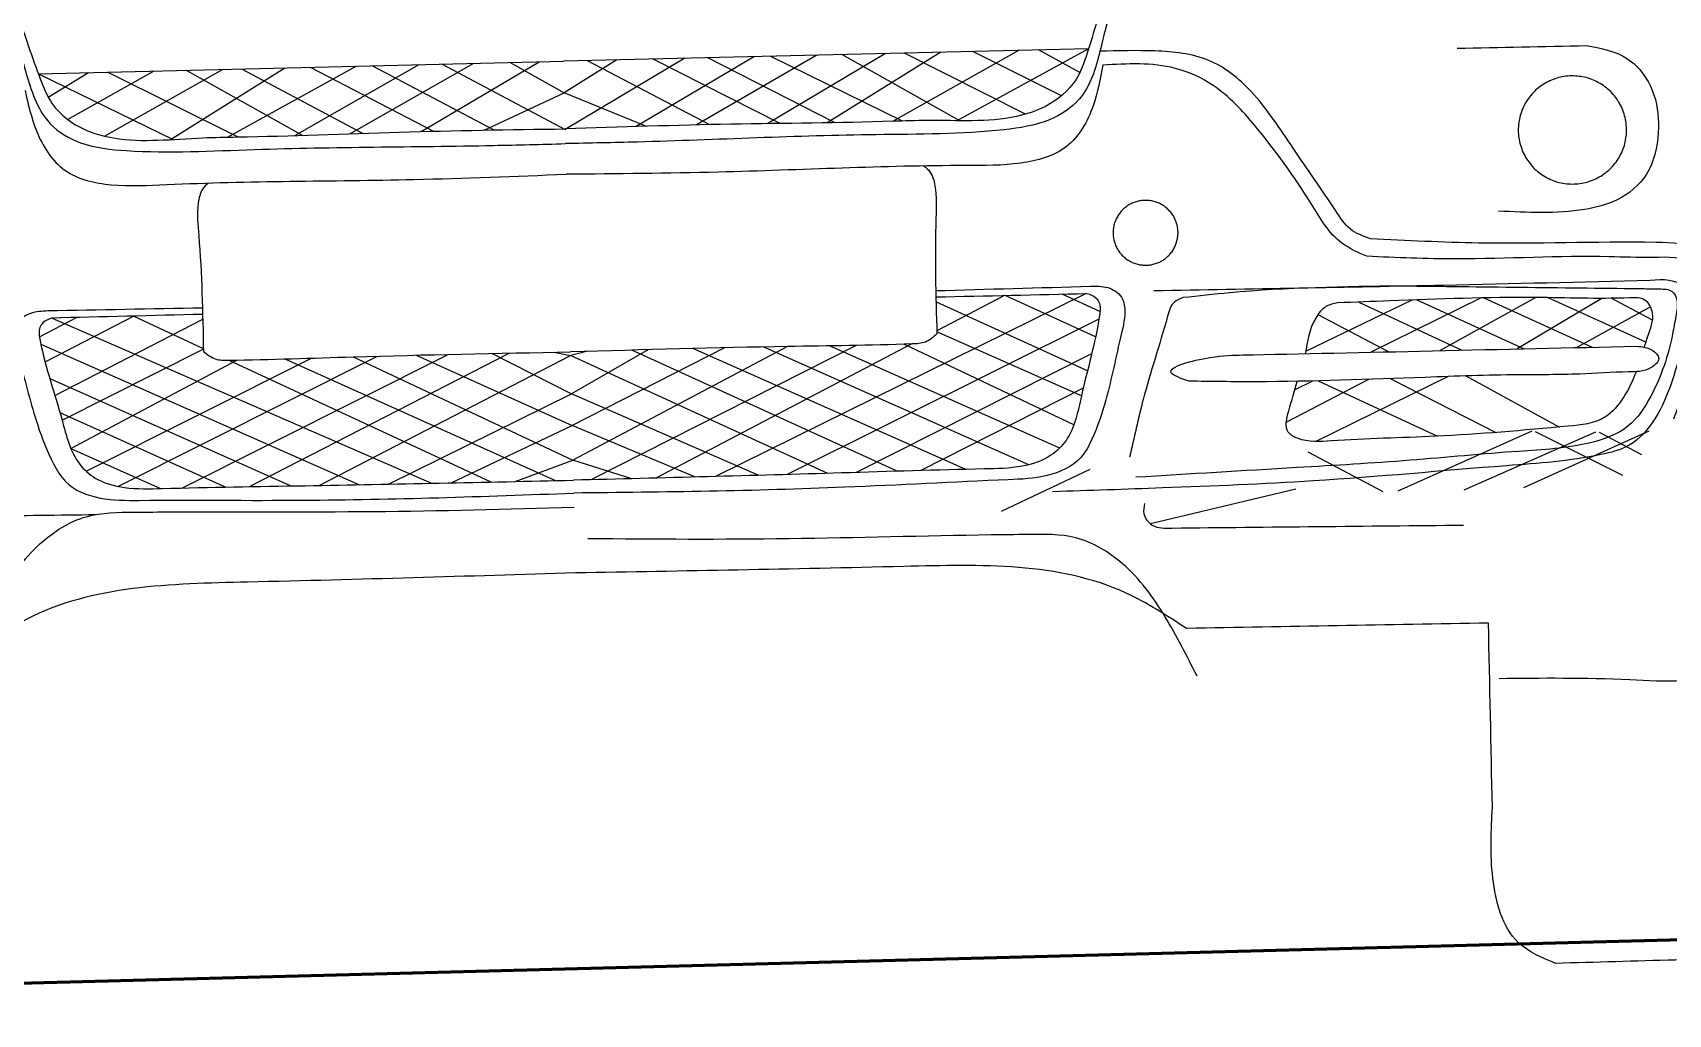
# Model space of a CAD drawing. Header units: millimetres. Extents: x 1205.7 to 1284.3, y 625.1 to 651.5.
# Drawn here: x 1257.848 to 1258.854, y 647.644 to 648.248 of the extents above; entities that cross this region are included whole.
import ezdxf

# ---------------------------------------------------------------- set-up
doc = ezdxf.new("R2010")
doc.units = ezdxf.units.MM

msp = doc.modelspace()

# ---------------------------------------------------------------- linework, layer by layer
at = {"lineweight": 60}
msp.add_line((1257.1049, 647.6438), (1259.604, 647.7092), dxfattribs=at)
for points in [[(1258.4972, 648.2377), (1258.1744, 648.23)], [(1258.249, 648.2318), (1258.1754, 648.188)], [(1258.2919, 648.2328), (1258.2192, 648.1898)], [(1258.3302, 648.2337), (1258.2563, 648.1908)], [(1258.3415, 648.1922), (1258.2632, 648.2321)], [(1258.3723, 648.2347), (1258.3, 648.1916)], [(1258.3829, 648.1932), (1258.3019, 648.233)], [(1258.4063, 648.2355), (1258.3366, 648.1921)], [(1258.418, 648.1933), (1258.3456, 648.2341)], [(1258.4545, 648.2367), (1258.3766, 648.193)], [(1258.4585, 648.1975), (1258.3841, 648.235)], [(1258.4972, 648.2377), (1258.4163, 648.1934)], [(1258.4805, 648.2087), (1258.426, 648.236)], [(1258.4918, 648.223), (1258.4664, 648.237)], [(1257.8517, 648.2223), (1258.1744, 648.23)], [(1257.8517, 648.2223), (1257.9346, 648.1819)], [(1257.8578, 648.2079), (1257.8825, 648.2231)], [(1257.8697, 648.1942), (1257.9229, 648.224)], [(1257.8923, 648.184), (1257.9648, 648.225)], [(1257.8944, 648.2233), (1257.9743, 648.1834)], [(1257.933, 648.1818), (1258.0033, 648.2259)], [(1257.9426, 648.2245), (1258.0143, 648.1844)], [(1257.968, 648.1833), (1258.047, 648.227)], [(1257.9765, 648.2253), (1258.0509, 648.1857)], [(1258.0094, 648.1843), (1258.0857, 648.2279)], [(1258.0187, 648.2263), (1258.0945, 648.187)], [(1258.0432, 648.1854), (1258.1193, 648.2287)], [(1258.057, 648.2272), (1258.1316, 648.1877)], [(1258.0869, 648.1868), (1258.1596, 648.2296)], [(1258.0999, 648.2282), (1258.1754, 648.188)], [(1258.1416, 648.2292), (1258.1749, 648.2106)], [(1258.2073, 648.2308), (1258.1749, 648.2106)], [(1258.264, 648.191), (1258.1893, 648.2303)], [(1258.3076, 648.1917), (1258.2296, 648.2313)], [(1258.1257, 648.1876), (1258.1749, 648.2106)], [(1258.2251, 648.19), (1258.1749, 648.2106)], [(1258.4958, 648.0871), (1258.2679, 647.9745)], [(1258.4965, 648.0396), (1258.4034, 648.082)], [(1258.4456, 648.086), (1258.4039, 648.0641)], [(1258.5015, 648.0604), (1258.4459, 648.086)], [(1258.5042, 648.0761), (1258.481, 648.0868)], [(1258.6959, 648.0831), (1258.6306, 648.0514)], [(1258.6633, 648.0819), (1258.7266, 648.0523)], [(1258.7385, 648.0844), (1258.6707, 648.051)], [(1258.6989, 648.0832), (1258.7649, 648.0532)], [(1258.7721, 648.0847), (1258.7133, 648.052)], [(1258.7402, 648.0845), (1258.8067, 648.0541)], [(1258.8127, 648.0841), (1258.7607, 648.0531)], [(1258.8397, 648.0572), (1258.7792, 648.0846)], [(1258.8439, 648.0708), (1258.8184, 648.0842)], [(1257.8524, 648.0605), (1257.8751, 648.0724)], [(1257.8558, 648.0451), (1257.9102, 648.0732)], [(1257.8602, 648.072), (1258.0933, 647.9704)], [(1257.8618, 648.0245), (1257.9528, 648.0713)], [(1257.9104, 648.0732), (1257.9531, 648.0534)], [(1258.5036, 648.0714), (1258.312, 647.9758)], [(1258.6382, 648.0742), (1258.6818, 648.0512)], [(1258.8426, 648.079), (1258.7974, 648.0539)], [(1258.4928, 648.0242), (1258.4039, 648.0636)], [(1257.8533, 648.0559), (1258.0491, 647.9695)], [(1257.8663, 648.0093), (1257.9531, 648.0529)], [(1258.1688, 648.051), (1258.1788, 648.0489)], [(1258.1886, 648.0515), (1258.1788, 648.0489)], [(1258.2267, 648.0526), (1258.1793, 648.0254)], [(1258.2734, 648.0538), (1258.1798, 648.0059)], [(1258.3122, 648.0545), (1258.1803, 647.9846)], [(1258.3543, 648.0552), (1258.1913, 647.9726)], [(1258.3796, 647.9778), (1258.2164, 648.0523)], [(1258.3886, 648.0561), (1258.2313, 647.9736)], [(1258.4213, 647.979), (1258.2539, 648.0533)], [(1258.4605, 647.9818), (1258.2972, 648.0543)], [(1258.4795, 647.9921), (1258.3379, 648.0549)], [(1258.4882, 648.0064), (1258.3836, 648.0559)], [(1257.8717, 647.9917), (1257.9738, 648.0462)], [(1257.8811, 647.9779), (1258.0195, 648.0474)], [(1257.9005, 647.9685), (1258.0602, 648.0486)], [(1257.9398, 647.9675), (1258.1035, 648.0497)], [(1257.9688, 648.0461), (1258.1298, 647.9712)], [(1257.9815, 647.9684), (1258.141, 648.0505)], [(1258.0031, 648.0469), (1258.1699, 647.972)], [(1258.0243, 647.9691), (1258.1788, 648.0489)], [(1258.0452, 648.0482), (1258.1803, 647.9846)], [(1258.084, 648.0493), (1258.1798, 648.0059)], [(1258.1307, 648.0503), (1258.1793, 648.0254)], [(1258.3369, 647.9765), (1258.1788, 648.0489)], [(1258.4991, 648.0501), (1258.3543, 647.977)], [(1257.8587, 648.0349), (1258.0068, 647.9688)], [(1258.6692, 648.0343), (1258.6188, 648.008)], [(1258.6348, 648.0333), (1258.6239, 648.0279)], [(1258.7182, 648.036), (1258.6369, 647.9961)], [(1258.6383, 648.0334), (1258.7116, 647.9993)], [(1258.683, 648.0347), (1258.7476, 648.0016)], [(1258.7291, 648.0364), (1258.7867, 648.005)], [(1258.067, 647.9699), (1258.1793, 648.0254)], [(1258.2942, 647.9753), (1258.1793, 648.0254)], [(1258.4939, 648.029), (1258.3942, 647.9783)], [(1257.8649, 648.014), (1257.9669, 647.9681)], [(1258.1055, 647.9706), (1258.1798, 648.0059)], [(1258.2556, 647.9742), (1258.1798, 648.0059)], [(1258.7697, 648.0024), (1258.6873, 647.9655)], [(1258.8087, 648.0019), (1258.7278, 647.9661)], [(1258.8416, 648.0024), (1258.7646, 647.9677)], [(1258.7716, 648.0023), (1258.8253, 647.9755)], [(1258.811, 648.0019), (1258.837, 647.9881)], [(1257.8717, 647.9918), (1257.9268, 647.9672)], [(1258.1447, 647.9715), (1258.1803, 647.9846)], [(1258.2164, 647.9732), (1258.1803, 647.9846)], [(1258.632, 647.9897), (1258.6781, 647.9654)], [(1258.498, 647.9789), (1258.4434, 647.9531)], [(1258.6246, 647.9668), (1258.5352, 647.9455)]]:
    msp.add_lwpolyline(points)
for points in [[(1258.8279, 648.1885), (1258.8278, 648.1897), (1258.8277, 648.1908), (1258.8276, 648.192), (1258.8274, 648.1931), (1258.8272, 648.1942), (1258.827, 648.1954), (1258.8267, 648.1965), (1258.8264, 648.1976), (1258.826, 648.1987), (1258.8256, 648.1998), (1258.8252, 648.2009), (1258.8247, 648.2019), (1258.8242, 648.2029), (1258.8236, 648.204), (1258.8231, 648.205), (1258.8224, 648.2059), (1258.8218, 648.2069), (1258.8211, 648.2078), (1258.8204, 648.2087), (1258.8197, 648.2096), (1258.8189, 648.2105), (1258.8181, 648.2113), (1258.8172, 648.2121), (1258.8164, 648.2129), (1258.8155, 648.2136), (1258.8146, 648.2143), (1258.8136, 648.215), (1258.8127, 648.2156), (1258.8117, 648.2163), (1258.8107, 648.2168), (1258.8097, 648.2174), (1258.8086, 648.2179), (1258.8076, 648.2184), (1258.8065, 648.2188), (1258.8054, 648.2192), (1258.8043, 648.2195), (1258.8032, 648.2199), (1258.8021, 648.2201), (1258.801, 648.2204), (1258.7998, 648.2206), (1258.7987, 648.2207), (1258.7975, 648.2209), (1258.7964, 648.2209), (1258.7952, 648.221), (1258.7941, 648.221), (1258.7929, 648.221), (1258.7918, 648.2209), (1258.7906, 648.2208), (1258.7895, 648.2206), (1258.7883, 648.2204), (1258.7872, 648.2202), (1258.7861, 648.2199), (1258.785, 648.2196), (1258.7839, 648.2192), (1258.7828, 648.2188), (1258.7817, 648.2184), (1258.7807, 648.2179), (1258.7796, 648.2174), (1258.7786, 648.2169), (1258.7776, 648.2163), (1258.7766, 648.2157), (1258.7757, 648.2151), (1258.7747, 648.2144), (1258.7738, 648.2137), (1258.7729, 648.213), (1258.772, 648.2122), (1258.7712, 648.2114), (1258.7704, 648.2106), (1258.7696, 648.2097), (1258.7689, 648.2088), (1258.7682, 648.2079), (1258.7675, 648.207), (1258.7668, 648.2061), (1258.7662, 648.2051), (1258.7656, 648.2041), (1258.7651, 648.2031), (1258.7645, 648.202), (1258.7641, 648.201), (1258.7636, 648.1999), (1258.7632, 648.1988), (1258.7629, 648.1977), (1258.7625, 648.1966), (1258.7622, 648.1955), (1258.762, 648.1944), (1258.7618, 648.1933), (1258.7616, 648.1921), (1258.7615, 648.191), (1258.7614, 648.1898), (1258.7613, 648.1887), (1258.7613, 648.1875), (1258.7613, 648.1863), (1258.7614, 648.1852), (1258.7615, 648.184), (1258.7617, 648.1829), (1258.7618, 648.1818), (1258.7621, 648.1806), (1258.7623, 648.1795), (1258.7626, 648.1784), (1258.763, 648.1773), (1258.7634, 648.1762), (1258.7638, 648.1751), (1258.7642, 648.1741), (1258.7647, 648.173), (1258.7653, 648.172), (1258.7658, 648.171), (1258.7664, 648.17), (1258.7671, 648.169), (1258.7677, 648.1681), (1258.7684, 648.1672), (1258.7692, 648.1663), (1258.7699, 648.1654), (1258.7707, 648.1645), (1258.7715, 648.1637), (1258.7724, 648.1629), (1258.7732, 648.1622), (1258.7741, 648.1615), (1258.7751, 648.1608), (1258.776, 648.1601), (1258.777, 648.1595), (1258.778, 648.1589), (1258.779, 648.1583), (1258.78, 648.1578), (1258.7811, 648.1573), (1258.7821, 648.1569), (1258.7832, 648.1565), (1258.7843, 648.1561), (1258.7854, 648.1557), (1258.7865, 648.1554), (1258.7876, 648.1552), (1258.7888, 648.155), (1258.7899, 648.1548), (1258.7911, 648.1546), (1258.7922, 648.1545), (1258.7934, 648.1545), (1258.7945, 648.1544), (1258.7957, 648.1545), (1258.7968, 648.1545), (1258.798, 648.1546), (1258.7991, 648.1547), (1258.8003, 648.1549), (1258.8014, 648.1551), (1258.8025, 648.1554), (1258.8036, 648.1557), (1258.8047, 648.156), (1258.8058, 648.1564), (1258.8069, 648.1568), (1258.808, 648.1573), (1258.809, 648.1577), (1258.8101, 648.1583), (1258.8111, 648.1588), (1258.8121, 648.1594), (1258.813, 648.16), (1258.814, 648.1607), (1258.8149, 648.1614), (1258.8158, 648.1621), (1258.8167, 648.1628), (1258.8176, 648.1636), (1258.8184, 648.1644), (1258.8192, 648.1653), (1258.8199, 648.1661), (1258.8207, 648.167), (1258.8214, 648.168), (1258.822, 648.1689), (1258.8227, 648.1699), (1258.8233, 648.1708), (1258.8238, 648.1719), (1258.8244, 648.1729), (1258.8249, 648.1739), (1258.8253, 648.175), (1258.8258, 648.1761), (1258.8261, 648.1771), (1258.8265, 648.1782), (1258.8268, 648.1794), (1258.8271, 648.1805), (1258.8273, 648.1816), (1258.8275, 648.1828), (1258.8276, 648.1839), (1258.8278, 648.185), (1258.8278, 648.1862), (1258.8279, 648.1874)], [(1258.5522, 648.125), (1258.5521, 648.1256), (1258.5521, 648.1263), (1258.552, 648.127), (1258.5519, 648.1277), (1258.5518, 648.1284), (1258.5516, 648.1291), (1258.5515, 648.1297), (1258.5513, 648.1304), (1258.551, 648.1311), (1258.5508, 648.1317), (1258.5505, 648.1324), (1258.5503, 648.133), (1258.55, 648.1336), (1258.5496, 648.1342), (1258.5493, 648.1348), (1258.5489, 648.1354), (1258.5485, 648.136), (1258.5481, 648.1365), (1258.5477, 648.1371), (1258.5472, 648.1376), (1258.5468, 648.1381), (1258.5463, 648.1386), (1258.5458, 648.1391), (1258.5453, 648.1396), (1258.5447, 648.14), (1258.5442, 648.1404), (1258.5436, 648.1408), (1258.5431, 648.1412), (1258.5425, 648.1416), (1258.5419, 648.1419), (1258.5413, 648.1423), (1258.5406, 648.1426), (1258.54, 648.1428), (1258.5394, 648.1431), (1258.5387, 648.1433), (1258.5381, 648.1436), (1258.5374, 648.1437), (1258.5367, 648.1439), (1258.536, 648.1441), (1258.5354, 648.1442), (1258.5347, 648.1443), (1258.534, 648.1443), (1258.5333, 648.1444), (1258.5326, 648.1444), (1258.5319, 648.1444), (1258.5312, 648.1444), (1258.5305, 648.1444), (1258.5298, 648.1443), (1258.5292, 648.1442), (1258.5285, 648.1441), (1258.5278, 648.1439), (1258.5271, 648.1438), (1258.5265, 648.1436), (1258.5258, 648.1434), (1258.5252, 648.1431), (1258.5245, 648.1429), (1258.5239, 648.1426), (1258.5233, 648.1423), (1258.5226, 648.142), (1258.522, 648.1416), (1258.5214, 648.1413), (1258.5209, 648.1409), (1258.5203, 648.1405), (1258.5198, 648.1401), (1258.5192, 648.1396), (1258.5187, 648.1392), (1258.5182, 648.1387), (1258.5177, 648.1382), (1258.5173, 648.1377), (1258.5168, 648.1371), (1258.5164, 648.1366), (1258.516, 648.136), (1258.5156, 648.1355), (1258.5152, 648.1349), (1258.5149, 648.1343), (1258.5145, 648.1337), (1258.5142, 648.1331), (1258.5139, 648.1324), (1258.5137, 648.1318), (1258.5134, 648.1311), (1258.5132, 648.1305), (1258.513, 648.1298), (1258.5128, 648.1292), (1258.5127, 648.1285), (1258.5126, 648.1278), (1258.5125, 648.1271), (1258.5124, 648.1264), (1258.5123, 648.1257), (1258.5123, 648.125), (1258.5123, 648.1244), (1258.5123, 648.1237), (1258.5123, 648.123), (1258.5124, 648.1223), (1258.5125, 648.1216), (1258.5126, 648.1209), (1258.5127, 648.1202), (1258.5129, 648.1196), (1258.5131, 648.1189), (1258.5133, 648.1182), (1258.5135, 648.1176), (1258.5138, 648.1169), (1258.514, 648.1163), (1258.5143, 648.1157), (1258.5146, 648.1151), (1258.515, 648.1144), (1258.5153, 648.1139), (1258.5157, 648.1133), (1258.5161, 648.1127), (1258.5165, 648.1122), (1258.517, 648.1116), (1258.5174, 648.1111), (1258.5179, 648.1106), (1258.5184, 648.1101), (1258.5189, 648.1096), (1258.5194, 648.1092), (1258.52, 648.1087), (1258.5205, 648.1083), (1258.5211, 648.1079), (1258.5217, 648.1076), (1258.5223, 648.1072), (1258.5229, 648.1069), (1258.5235, 648.1066), (1258.5241, 648.1063), (1258.5247, 648.106), (1258.5254, 648.1057), (1258.526, 648.1055), (1258.5267, 648.1053), (1258.5274, 648.1051), (1258.5281, 648.105), (1258.5287, 648.1048), (1258.5294, 648.1047), (1258.5301, 648.1047), (1258.5308, 648.1046), (1258.5315, 648.1046), (1258.5322, 648.1045), (1258.5329, 648.1045), (1258.5336, 648.1046), (1258.5342, 648.1046), (1258.5349, 648.1047), (1258.5356, 648.1048), (1258.5363, 648.105), (1258.537, 648.1051), (1258.5376, 648.1053), (1258.5383, 648.1055), (1258.539, 648.1057), (1258.5396, 648.106), (1258.5403, 648.1062), (1258.5409, 648.1065), (1258.5415, 648.1068), (1258.5421, 648.1072), (1258.5427, 648.1075), (1258.5433, 648.1079), (1258.5439, 648.1083), (1258.5444, 648.1087), (1258.5449, 648.1091), (1258.5455, 648.1096), (1258.546, 648.11), (1258.5465, 648.1105), (1258.547, 648.111), (1258.5474, 648.1116), (1258.5478, 648.1121), (1258.5483, 648.1126), (1258.5487, 648.1132), (1258.5491, 648.1138), (1258.5494, 648.1144), (1258.5498, 648.115), (1258.5501, 648.1156), (1258.5504, 648.1162), (1258.5506, 648.1168), (1258.5509, 648.1175), (1258.5511, 648.1181), (1258.5513, 648.1188), (1258.5515, 648.1195), (1258.5517, 648.1201), (1258.5518, 648.1208), (1258.5519, 648.1215), (1258.552, 648.1222), (1258.5521, 648.1229), (1258.5521, 648.1236), (1258.5522, 648.1243)]]:
    msp.add_lwpolyline(points, close=True)
for points, knots in [([(1258.1535, 649.1116), (1258.1512, 649.1106), (1258.1465, 649.1085), (1258.1424, 649.1028), (1258.1422, 649.0972), (1258.144, 649.0955), (1258.1448, 649.0949), (1258.0919, 649.0927), (1258.0087, 649.0892), (1257.8868, 649.0803), (1257.8178, 649.0745), (1257.7791, 649.0712), (1257.7742, 649.0708), (1257.7623, 649.0697), (1257.7393, 649.079), (1257.7201, 649.0745), (1257.7079, 649.0717), (1257.7083, 649.0768), (1257.7091, 649.086), (1257.7072, 649.0988), (1257.6988, 649.1018), (1257.6858, 649.0948), (1257.6731, 649.0806), (1257.6657, 649.0659), (1257.6627, 649.06), (1257.6533, 649.0562), (1257.63, 649.047), (1257.6097, 649.0114), (1257.5859, 648.9688), (1257.5625, 648.9214), (1257.5309, 648.8505), (1257.5024, 648.7738), (1257.4816, 648.6972), (1257.472, 648.6586), (1257.4683, 648.6437), (1257.463, 648.6439), (1257.451, 648.6443), (1257.4391, 648.6436), (1257.4324, 648.6432), (1257.4343, 648.6578), (1257.4378, 648.686), (1257.4399, 648.7144), (1257.4409, 648.7281), (1257.4388, 648.7303), (1257.433, 648.7367), (1257.3995, 648.7356), (1257.3516, 648.7326), (1257.3091, 648.7184), (1257.2883, 648.7114), (1257.2845, 648.7082), (1257.2724, 648.6981), (1257.2734, 648.6694), (1257.2698, 648.64), (1257.2786, 648.608), (1257.3049, 648.5929), (1257.344, 648.5824), (1257.3882, 648.5752), (1257.4242, 648.5783), (1257.4382, 648.5795), (1257.4315, 648.5674), (1257.4248, 648.5553), (1257.4181, 648.5432), (1257.4098, 648.5449), (1257.3984, 648.5473), (1257.3938, 648.5316), (1257.3906, 648.5194), (1257.396, 648.5114), (1257.3982, 648.5082), (1257.3982, 648.5048), (1257.3982, 648.5014), (1257.3982, 648.498), (1257.3928, 648.4979), (1257.3874, 648.4977), (1257.382, 648.4975), (1257.3808, 648.497), (1257.3768, 648.4952), (1257.3731, 648.486), (1257.3746, 648.4765), (1257.3754, 648.4657), (1257.3846, 648.4631), (1257.3902, 648.4623), (1257.3935, 648.4618), (1257.394, 648.451), (1257.3952, 648.4279), (1257.3846, 648.392), (1257.3751, 648.3493), (1257.3819, 648.2692), (1257.3839, 648.1587), (1257.3906, 647.9971), (1257.3936, 647.8444), (1257.3965, 647.7368), (1257.3977, 647.697), (1257.4001, 647.6893), (1257.4053, 647.673), (1257.4185, 647.6486), (1257.4363, 647.6454), (1257.4447, 647.6439), (1257.4937, 647.6448), (1257.5427, 647.6458), (1257.5917, 647.6467), (1257.5999, 647.6506), (1257.6215, 647.661), (1257.6301, 647.7022), (1257.6274, 647.7303), (1257.626, 647.7445), (1257.625, 647.7822), (1257.624, 647.82), (1257.623, 647.8577), (1257.6849, 647.8596), (1257.7467, 647.8614), (1257.8085, 647.8633), (1257.8203, 647.8718), (1257.8696, 647.9074), (1258.0039, 647.9098), (1258.1158, 647.9132), (1258.1819, 647.9153), (1258.2481, 647.9164), (1258.36, 647.9183), (1258.4943, 647.9223), (1258.5453, 647.889), (1258.5574, 647.8811), (1258.6193, 647.8822), (1258.6811, 647.8833), (1258.743, 647.8844), (1258.7438, 647.8466), (1258.7446, 647.8089), (1258.7454, 647.7712), (1258.7447, 647.7569), (1258.7432, 647.7287), (1258.7539, 647.6879), (1258.7759, 647.6786), (1258.7843, 647.6751), (1258.8333, 647.6765), (1258.8822, 647.6779), (1258.9312, 647.6793), (1258.9395, 647.6812), (1258.9572, 647.6852), (1258.9692, 647.7103), (1258.9736, 647.7267), (1258.9757, 647.7345), (1258.9749, 647.7744), (1258.9728, 647.882), (1258.9685, 648.0347), (1258.9675, 648.1963), (1258.9642, 648.3069), (1258.9672, 648.3872), (1258.9557, 648.4294), (1258.9434, 648.4648), (1258.9435, 648.4879), (1258.9435, 648.4987), (1258.9467, 648.4993), (1258.9523, 648.5005), (1258.9614, 648.5035), (1258.9616, 648.5143), (1258.9627, 648.5239), (1258.9586, 648.5329), (1258.9545, 648.5345), (1258.9532, 648.5349), (1258.9479, 648.5348), (1258.9425, 648.5348), (1258.9371, 648.5347), (1258.9369, 648.5381), (1258.9367, 648.5415), (1258.9365, 648.5448), (1258.9386, 648.5481), (1258.9437, 648.5564), (1258.9399, 648.5684), (1258.9345, 648.5839), (1258.9232, 648.581), (1258.9151, 648.5789), (1258.9078, 648.5906), (1258.9005, 648.6024), (1258.8932, 648.6142), (1258.9073, 648.6136), (1258.9433, 648.6122), (1258.9872, 648.6215), (1259.0257, 648.6338), (1259.0512, 648.6502), (1259.0586, 648.6826), (1259.0535, 648.7118), (1259.0532, 648.7405), (1259.0407, 648.75), (1259.0367, 648.753), (1259.0156, 648.759), (1258.9725, 648.7712), (1258.9245, 648.7719), (1258.891, 648.7714), (1258.8854, 648.7648), (1258.8835, 648.7624), (1258.8851, 648.7488), (1258.8886, 648.7206), (1258.8934, 648.6926), (1258.896, 648.6781), (1258.8893, 648.6781), (1258.8774, 648.6783), (1258.8654, 648.6773), (1258.8601, 648.6768), (1258.8557, 648.6916), (1258.8443, 648.7297), (1258.8198, 648.8052), (1258.7877, 648.8805), (1258.7528, 648.9498), (1258.7271, 648.996), (1258.7014, 649.0373), (1258.6794, 649.072), (1258.6557, 649.0801), (1258.6461, 649.0834), (1258.6428, 649.0892), (1258.6348, 649.1034), (1258.6214, 649.1171), (1258.6081, 649.1234), (1258.5998, 649.1201), (1258.5985, 649.1072), (1258.5998, 649.098), (1258.6005, 649.0929), (1258.5881, 649.0952), (1258.5687, 649.0987), (1258.5461, 649.0884), (1258.5343, 649.0889), (1258.5293, 649.0891), (1258.4905, 649.0905), (1258.4213, 649.093), (1258.2992, 649.0961), (1258.2158, 649.0956), (1258.1629, 649.0953), (1258.1636, 649.096), (1258.1654, 649.0977), (1258.1649, 649.1034), (1258.1606, 649.1088), (1258.1558, 649.1107), (1258.1535, 649.1116)], [1562.884657, 1562.884657, 1562.884657, 1562.884657, 1571.668267, 1581.34552, 1586.659788, 1589.953768, 1589.953768, 1589.953768, 1780.828515, 1890.73074, 2030.88163, 2030.88163, 2030.88163, 2048.534045, 2073.379202, 2117.431188, 2117.431188, 2117.431188, 2136.681893, 2152.155205, 2156.782882, 2166.463986, 2201.711031, 2225.457359, 2225.457359, 2225.457359, 2261.417856, 2313.825679, 2365.879243, 2439.664057, 2503.70354, 2646.348756, 2734.424677, 2789.951205, 2789.951205, 2789.951205, 2809.143206, 2833.119169, 2833.119169, 2833.119169, 2886.28426, 2935.720251, 2935.720251, 2935.720251, 2946.49974, 2965.912086, 3047.615322, 3125.769315, 3125.769315, 3125.769315, 3143.321428, 3180.611921, 3218.937853, 3253.613017, 3291.947934, 3321.285183, 3400.716106, 3451.351104, 3451.351104, 3451.351104, 3501.286984, 3501.286984, 3501.286984, 3525.701171, 3535.24755, 3555.425986, 3568.847762, 3568.847762, 3568.847762, 3581.093608, 3581.093608, 3581.093608, 3600.559993, 3600.559993, 3600.559993, 3605.181755, 3616.19574, 3632.198799, 3641.683974, 3650.703779, 3662.825559, 3662.825559, 3662.825559, 3701.430133, 3745.857435, 3796.723778, 3858.523955, 4033.665178, 4196.973345, 4441.506225, 4585.346922, 4585.346922, 4585.346922, 4615.007139, 4647.751399, 4677.163774, 4677.163774, 4677.163774, 4853.983439, 4853.983439, 4853.983439, 4885.80189, 4936.931319, 4989.334509, 4989.334509, 4989.334509, 5125.601491, 5125.601491, 5125.601491, 5348.860664, 5348.860664, 5348.860664, 5400.719644, 5566.274881, 5808.479482, 5808.479482, 5808.479482, 6050.684083, 6216.23932, 6268.0983, 6268.0983, 6268.0983, 6491.357472, 6491.357472, 6491.357472, 6627.624455, 6627.624455, 6627.624455, 6680.027644, 6731.157074, 6762.975525, 6762.975525, 6762.975525, 6939.79519, 6939.79519, 6939.79519, 6969.207564, 7001.951824, 7031.612041, 7031.612041, 7031.612041, 7175.452739, 7419.985619, 7583.293786, 7758.435008, 7820.235185, 7871.101528, 7915.52883, 7954.133405, 7954.133405, 7954.133405, 7966.255185, 7975.27499, 7984.760165, 8000.763223, 8011.777208, 8016.398971, 8016.398971, 8016.398971, 8035.865356, 8035.865356, 8035.865356, 8048.111202, 8048.111202, 8048.111202, 8061.532977, 8081.711413, 8091.257793, 8115.671979, 8115.671979, 8115.671979, 8165.607859, 8165.607859, 8165.607859, 8216.242857, 8295.673781, 8325.01103, 8363.345946, 8398.02111, 8436.347043, 8473.637536, 8491.189649, 8491.189649, 8491.189649, 8569.343641, 8651.046877, 8670.459224, 8681.238712, 8681.238712, 8681.238712, 8730.674703, 8783.839794, 8783.839794, 8783.839794, 8807.815758, 8827.007759, 8827.007759, 8827.007759, 8882.534287, 8970.610208, 9113.255424, 9177.294907, 9251.079721, 9303.133284, 9355.541108, 9391.501605, 9391.501605, 9391.501605, 9415.247932, 9450.494977, 9460.176081, 9464.803758, 9480.27707, 9499.527775, 9499.527775, 9499.527775, 9543.579761, 9568.424918, 9586.077333, 9586.077333, 9586.077333, 9726.228223, 9836.130449, 10027.005196, 10027.005196, 10027.005196, 10030.299175, 10035.613443, 10045.290697, 10054.074306, 10054.074306, 10054.074306, 10054.074306]), ([(1258.7338, 648.3137), (1258.7651, 648.3149), (1258.8098, 648.3165), (1258.8717, 648.3197), (1258.9011, 648.3467), (1258.9136, 648.3774), (1258.903, 648.4092), (1258.8815, 648.4405), (1258.8445, 648.462), (1258.7989, 648.4593), (1258.7334, 648.4538), (1258.6703, 648.4413), (1258.6107, 648.4278), (1258.5725, 648.4187), (1258.5401, 648.3854), (1258.5345, 648.3517), (1258.5207, 648.3156), (1258.5089, 648.2784), (1258.4991, 648.2425), (1258.4897, 648.2156), (1258.473, 648.2019), (1258.4415, 648.1917), (1258.4093, 648.1942), (1258.3509, 648.192), (1258.2766, 648.1917), (1258.2094, 648.1895), (1258.1754, 648.1884)], [0, 0, 0, 0, 114.182682, 162.999829, 217.056889, 248.195261, 276.69077, 333.011315, 383.859746, 421.802809, 495.0897, 622.438626, 652.449203, 716.399424, 760.359753, 810.822447, 836.733004, 900.041099, 951.194424, 971.553456, 1001.706634, 1024.410328, 1090.383103, 1115.781783, 1235.604486, 1358.351684, 1358.351684, 1358.351684, 1358.351684]), ([(1257.6118, 648.287), (1257.5804, 648.2867), (1257.5357, 648.2862), (1257.4738, 648.2865), (1257.4431, 648.312), (1257.4291, 648.3421), (1257.4382, 648.3744), (1257.4582, 648.4066), (1257.4941, 648.4299), (1257.5398, 648.4293), (1257.6055, 648.427), (1257.6691, 648.4174), (1257.7292, 648.4068), (1257.7678, 648.3996), (1257.8018, 648.3679), (1257.809, 648.3344), (1257.8245, 648.299), (1257.8381, 648.2624), (1257.8495, 648.2271), (1257.8602, 648.2006), (1257.8775, 648.1877), (1257.9095, 648.179), (1257.9416, 648.183), (1258, 648.1837), (1258.0743, 648.1869), (1258.1414, 648.1879), (1258.1754, 648.1884)], [0, 0, 0, 0, 114.182682, 162.999829, 217.056889, 248.195261, 276.69077, 333.011315, 383.859746, 421.802809, 495.0897, 622.438626, 652.449203, 716.399424, 760.359753, 810.822447, 836.733004, 900.041099, 951.194424, 971.553456, 1001.706634, 1024.410328, 1090.383103, 1115.781783, 1235.604486, 1358.351684, 1358.351684, 1358.351684, 1358.351684]), ([(1258.5245, 648.3252), (1258.5222, 648.3123), (1258.5176, 648.2873), (1258.5094, 648.2579), (1258.503, 648.2307), (1258.4962, 648.2071), (1258.4716, 648.1915), (1258.4287, 648.1849), (1258.3439, 648.1855), (1258.2541, 648.1809), (1258.1904, 648.1796), (1258.1757, 648.1793)], [0, 0, 0, 0, 47.058818, 91.87987, 109.911309, 148.647841, 175.20397, 209.555971, 304.322518, 480.944159, 534.20412, 534.20412, 534.20412, 534.20412]), ([(1257.8202, 648.3084), (1257.8232, 648.2957), (1257.8289, 648.2709), (1257.8386, 648.2419), (1257.8463, 648.2151), (1257.8542, 648.1919), (1257.8794, 648.1774), (1257.9226, 648.1729), (1258.0073, 648.1774), (1258.0972, 648.1772), (1258.1609, 648.1789), (1258.1757, 648.1793)], [0, 0, 0, 0, 47.058818, 91.87987, 109.911309, 148.647841, 175.20397, 209.555971, 304.322518, 480.944159, 534.20412, 534.20412, 534.20412, 534.20412]), ([(1258.6704, 648.1208), (1258.666, 648.1224), (1258.657, 648.1257), (1258.6433, 648.1474), (1258.6232, 648.1752), (1258.6013, 648.2099), (1258.5718, 648.2337), (1258.5377, 648.237), (1258.5154, 648.2364), (1258.5042, 648.2361)], [0, 0, 0, 0, 16.294638, 33.457064, 89.593092, 142.146115, 180.738543, 221.105126, 261.883466, 261.883466, 261.883466, 261.883466]), ([(1258.8031, 648.2396), (1258.812, 648.238), (1258.8303, 648.2347), (1258.8466, 648.2112), (1258.8484, 648.1851), (1258.8431, 648.1598), (1258.8236, 648.1436), (1258.7916, 648.1356), (1258.7669, 648.1369), (1258.7491, 648.1378)], [0, 0, 0, 0, 31.557779, 65.076605, 93.187294, 125.204744, 153.876027, 179.183597, 242.807661, 242.807661, 242.807661, 242.807661]), ([(1258.5059, 648.2276), (1258.5044, 648.2192), (1258.5012, 648.2011), (1258.4862, 648.1743), (1258.454, 648.1656), (1258.3827, 648.1664), (1258.2891, 648.1614), (1258.2073, 648.1607), (1258.1761, 648.1605)], [0, 0, 0, 0, 30.914945, 66.88476, 102.757917, 143.87149, 326.622775, 439.25403, 439.25403, 439.25403, 439.25403]), ([(1258.6682, 648.11), (1258.6628, 648.1124), (1258.648, 648.1188), (1258.6292, 648.1512), (1258.6054, 648.1846), (1258.5778, 648.2148), (1258.5448, 648.2298), (1258.521, 648.2285), (1258.5059, 648.2276)], [0, 0, 0, 0, 20.840197, 57.514936, 129.182553, 171.816228, 202.682521, 256.330471, 256.330471, 256.330471, 256.330471]), ([(1257.8435, 648.2119), (1257.8454, 648.2036), (1257.8495, 648.1856), (1257.8657, 648.1595), (1257.8982, 648.1524), (1257.9695, 648.1565), (1258.0632, 648.156), (1258.1449, 648.1592), (1258.1761, 648.1605)], [0, 0, 0, 0, 30.914945, 66.88476, 102.757917, 143.87149, 326.622775, 439.25403, 439.25403, 439.25403, 439.25403]), ([(1258.396, 648.1656), (1258.3974, 648.1645), (1258.4009, 648.1614), (1258.4041, 648.1497), (1258.4024, 648.1166), (1258.4033, 648.0861), (1258.404, 648.0623)], [10.246659, 10.246659, 10.246659, 10.246659, 16.81897, 27.642371, 51.588223, 137.344834, 137.344834, 137.344834, 137.344834]), ([(1257.9562, 648.1551), (1257.9548, 648.154), (1257.9515, 648.1507), (1257.9488, 648.1389), (1257.9521, 648.1058), (1257.9527, 648.0754), (1257.9532, 648.0515)], [10.246659, 10.246659, 10.246659, 10.246659, 16.81897, 27.642371, 51.588223, 137.344834, 137.344834, 137.344834, 137.344834]), ([(1258.8771, 648.0447), (1258.877, 648.0473), (1258.8767, 648.0528), (1258.8814, 648.0618), (1258.8832, 648.0737), (1258.8833, 648.0864), (1258.8831, 648.1005), (1258.8719, 648.118), (1258.8163, 648.1195), (1258.7516, 648.1166), (1258.6927, 648.1197), (1258.6704, 648.1208)], [0, 0, 0, 0, 8.952139, 19.667977, 35.572922, 51.9856, 65.759314, 86.025297, 119.366588, 250.638959, 330.73101, 330.73101, 330.73101, 330.73101]), ([(1258.8569, 648.0101), (1258.8607, 648.0198), (1258.8684, 648.0399), (1258.8748, 648.0678), (1258.88, 648.0914), (1258.8678, 648.1105), (1258.843, 648.1087), (1258.7955, 648.1111), (1258.736, 648.1071), (1258.6864, 648.1092), (1258.6682, 648.11)], [0, 0, 0, 0, 37.441818, 77.413349, 104.767334, 120.264113, 151.592612, 183.738508, 297.190972, 363.055577, 363.055577, 363.055577, 363.055577]), ([(1258.4983, 648.0916), (1258.5019, 648.0917), (1258.5089, 648.0918), (1258.5178, 648.0864), (1258.5205, 648.0749), (1258.515, 648.0537), (1258.5099, 648.0266), (1258.5015, 648.0013), (1258.4916, 647.9825), (1258.4716, 647.9735), (1258.4224, 647.9717), (1258.3253, 647.9661), (1258.2362, 647.9649), (1258.1808, 647.9644)], [0, 0, 0, 0, 12.807342, 25.118234, 33.751705, 53.386757, 102.871776, 133.770224, 149.695304, 177.895748, 206.900855, 328.085747, 528.353306, 528.353306, 528.353306, 528.353306]), ([(1258.8424, 648.0953), (1258.8502, 648.0964), (1258.8633, 648.0953), (1258.8702, 648.0785), (1258.86, 648.05), (1258.853, 648.0174), (1258.8317, 647.9927), (1258.7989, 647.9844), (1258.7341, 647.98), (1258.6442, 647.9714), (1258.551, 647.9678), (1258.4976, 647.9659), (1258.4751, 647.9652)], [0, 0, 0, 0, 24.417356, 37.052309, 67.913723, 130.28261, 157.290297, 179.391998, 249.611475, 392.847262, 504.735615, 586.032352, 586.032352, 586.032352, 586.032352]), ([(1258.5373, 648.0889), (1258.5967, 648.09), (1258.6984, 648.0918), (1258.8001, 648.0943), (1258.8424, 648.0953)], [0, 0, 0, 0, 214.444452, 367.129844, 367.129844, 367.129844, 367.129844]), ([(1258.6898, 648.0918), (1258.6544, 648.0913), (1258.6095, 648.0907), (1258.5648, 648.0856), (1258.5553, 648.0846)], [0, 0, 0, 0, 127.660992, 162.136127, 162.136127, 162.136127, 162.136127]), ([(1258.4962, 648.0871), (1258.4982, 648.0865), (1258.5012, 648.0855), (1258.5048, 648.0805), (1258.5021, 648.0586), (1258.4938, 648.032), (1258.488, 648.0002), (1258.4731, 647.9855), (1258.455, 647.9796), (1258.4116, 647.9789), (1258.3198, 647.9758), (1258.2355, 647.9737), (1258.1806, 647.9723)], [0, 0, 0, 0, 7.215266, 11.210283, 21.190621, 82.110019, 117.000959, 132.660793, 155.419208, 183.318008, 289.073491, 487.434471, 487.434471, 487.434471, 487.434471]), ([(1258.5553, 648.0846), (1258.5534, 648.0838), (1258.5482, 648.082), (1258.5416, 648.0578), (1258.5316, 648.0279), (1258.5251, 647.9984), (1258.5224, 647.9864)], [0, 0, 0, 0, 7.239081, 18.83844, 83.034108, 126.972628, 126.972628, 126.972628, 126.972628]), ([(1258.8356, 648.0902), (1258.8396, 648.0901), (1258.8462, 648.0899), (1258.8561, 648.0899), (1258.8599, 648.0818), (1258.858, 648.0728), (1258.8547, 648.0526), (1258.8468, 648.0288), (1258.83, 648.0031), (1258.7995, 647.9922), (1258.7542, 647.99), (1258.6939, 647.984), (1258.6155, 647.9795), (1258.5593, 647.9761), (1258.5263, 647.9741)], [0, 0, 0, 0, 14.963456, 24.636367, 31.614798, 43.838677, 57.287577, 105.819289, 133.539884, 164.019186, 217.642368, 298.096269, 382.121199, 501.347506, 501.347506, 501.347506, 501.347506]), ([(1258.6503, 648.0814), (1258.6478, 648.0809), (1258.6421, 648.0796), (1258.6334, 648.0684), (1258.6316, 648.0577), (1258.6304, 648.0501)], [0, 0, 0, 0, 9.082254, 20.42069, 47.93504, 47.93504, 47.93504, 47.93504]), ([(1258.8389, 648.0541), (1258.8395, 648.0563), (1258.8414, 648.0632), (1258.846, 648.0731), (1258.84, 648.0848), (1258.8123, 648.0836), (1258.7624, 648.0858), (1258.7015, 648.0832), (1258.6609, 648.0818), (1258.6503, 648.0814)], [3.644121, 3.644121, 3.644121, 3.644121, 12.089911, 29.465668, 40.916457, 51.979159, 121.511149, 229.638858, 268.186073, 268.186073, 268.186073, 268.186073]), ([(1257.8575, 648.0764), (1257.8539, 648.0762), (1257.8469, 648.076), (1257.8383, 648.0702), (1257.8361, 648.0586), (1257.8427, 648.0377), (1257.849, 648.0108), (1257.8586, 647.986), (1257.8694, 647.9677), (1257.8899, 647.9597), (1257.9391, 647.9602), (1258.0364, 647.9592), (1258.1253, 647.9623), (1258.1808, 647.9644)], [0, 0, 0, 0, 12.807342, 25.118234, 33.751705, 53.386757, 102.871776, 133.770224, 149.695304, 177.895748, 206.900855, 328.085747, 528.353306, 528.353306, 528.353306, 528.353306]), ([(1257.8598, 648.072), (1257.8579, 648.0712), (1257.8549, 648.0701), (1257.8515, 648.0649), (1257.8554, 648.0432), (1257.8649, 648.0171), (1257.8722, 647.9855), (1257.8878, 647.9715), (1257.9061, 647.9666), (1257.9495, 647.9679), (1258.0414, 647.9692), (1258.1256, 647.9711), (1258.1806, 647.9723)], [0, 0, 0, 0, 7.215266, 11.210283, 21.190621, 82.110019, 117.000959, 132.660793, 155.419208, 183.318008, 289.073491, 487.434471, 487.434471, 487.434471, 487.434471]), ([(1257.5137, 648.0637), (1257.5058, 648.0644), (1257.4928, 648.0627), (1257.4867, 648.0456), (1257.4983, 648.0176), (1257.5068, 647.9853), (1257.5292, 647.9616), (1257.5624, 647.955), (1257.6273, 647.9537), (1257.7176, 647.9493), (1257.8107, 647.9502), (1257.8643, 647.9509), (1257.8868, 647.9512)], [0, 0, 0, 0, 24.417356, 37.052309, 67.913723, 130.28261, 157.290297, 179.391998, 249.611475, 392.847262, 504.735615, 586.032352, 586.032352, 586.032352, 586.032352]), ([(1258.404, 648.0623), (1258.4018, 648.0603), (1258.3974, 648.0564), (1258.3652, 648.0552), (1258.2937, 648.0545), (1258.2235, 648.0525), (1258.1787, 648.0512)], [0, 0, 0, 0, 10.349412, 20.353677, 112.522834, 273.276188, 273.276188, 273.276188, 273.276188]), ([(1257.9532, 648.0515), (1257.9555, 648.0497), (1257.96, 648.046), (1257.9923, 648.0464), (1258.0637, 648.049), (1258.1339, 648.0504), (1258.1787, 648.0512)], [0, 0, 0, 0, 10.349412, 20.353677, 112.522834, 273.276188, 273.276188, 273.276188, 273.276188]), ([(1258.5588, 648.0332), (1258.5539, 648.0349), (1258.5388, 648.0404), (1258.5731, 648.049), (1258.6189, 648.0498), (1258.7137, 648.052), (1258.793, 648.0538), (1258.8341, 648.0547)], [0, 0, 0, 0, 14.382239, 44.975813, 69.412891, 209.819203, 360.851399, 360.851399, 360.851399, 360.851399]), ([(1258.8341, 648.0547), (1258.8375, 648.0544), (1258.8428, 648.0538), (1258.8497, 648.0468), (1258.8407, 648.0388), (1258.8238, 648.0392), (1258.7963, 648.037), (1258.7548, 648.0374), (1258.6885, 648.035), (1258.621, 648.0324), (1258.5726, 648.033), (1258.5588, 648.0332)], [0, 0, 0, 0, 12.254156, 19.513937, 28.346824, 45.687305, 81.493295, 126.893226, 195.783343, 320.857051, 370.613319, 370.613319, 370.613319, 370.613319]), ([(1258.8338, 648.039), (1258.8317, 648.0337), (1258.8269, 648.0233), (1258.8141, 648.0076), (1258.7713, 648.0036), (1258.7167, 647.9987), (1258.6609, 647.9979), (1258.6302, 647.9952), (1258.6169, 648.0025), (1258.6208, 648.0171), (1258.6238, 648.0274), (1258.6254, 648.0331)], [19.126665, 19.126665, 19.126665, 19.126665, 39.853227, 60.414326, 88.182741, 186.76682, 263.85789, 288.911192, 297.045539, 312.834432, 334.462694, 334.462694, 334.462694, 334.462694]), ([(1258.9349, 648.0131), (1258.9306, 647.9827), (1258.9246, 647.9408), (1258.9178, 647.8858), (1258.8883, 647.8452), (1258.8218, 647.851), (1258.7756, 647.8505), (1258.7495, 647.8502)], [0, 0, 0, 0, 110.921568, 152.835661, 200.013557, 273.87182, 370.628929, 370.628929, 370.628929, 370.628929]), ([(1257.8085, 647.8633), (1257.8145, 647.8758), (1257.8265, 647.9009), (1257.8486, 647.9327), (1257.8794, 647.9525), (1257.9088, 647.9526), (1257.9666, 647.9532), (1258.0572, 647.9523), (1258.1398, 647.9545), (1258.181, 647.9558)], [0, 0, 0, 0, 50.161155, 100.23009, 139.109248, 174.174091, 201.455696, 351.342956, 500.016697, 500.016697, 500.016697, 500.016697]), ([(1258.5316, 647.958), (1258.5312, 647.9558), (1258.5303, 647.9508), (1258.5368, 647.9424), (1258.5442, 647.9427), (1258.5485, 647.9429)], [0, 0, 0, 0, 7.661119, 17.984885, 32.798858, 32.798858, 32.798858, 32.798858]), ([(1258.5639, 647.8518), (1258.5576, 647.8642), (1258.5451, 647.889), (1258.5224, 647.9204), (1258.4911, 647.9395), (1258.4618, 647.9389), (1258.4039, 647.9383), (1258.3134, 647.9355), (1258.2307, 647.9359), (1258.1895, 647.9363)], [0, 0, 0, 0, 50.161155, 100.23009, 139.109248, 174.174091, 201.455696, 351.342956, 500.016697, 500.016697, 500.016697, 500.016697])]:
    msp.add_open_spline(points, degree=3, knots=knots)
for points in [[(1258.7237, 648.238), (1258.7502, 648.2386), (1258.7767, 648.2391), (1258.8031, 648.2396)], [(1258.4033, 648.0889), (1258.435, 648.0898), (1258.4667, 648.0907), (1258.4983, 648.0916)], [(1258.6898, 648.0918), (1258.7384, 648.0913), (1258.787, 648.0907), (1258.8356, 648.0902)], [(1258.4034, 648.085), (1258.4343, 648.0857), (1258.4653, 648.0864), (1258.4962, 648.0871)], [(1257.9526, 648.0782), (1257.9209, 648.0776), (1257.8892, 648.077), (1257.8575, 648.0764)], [(1257.9527, 648.0743), (1257.9217, 648.0735), (1257.8908, 648.0728), (1257.8598, 648.072)], [(1258.5485, 647.9429), (1258.6082, 647.9435), (1258.6679, 647.9441), (1258.7276, 647.9447)]]:
    msp.add_open_spline(points, degree=3)

doc.saveas('drawing.dxf')
